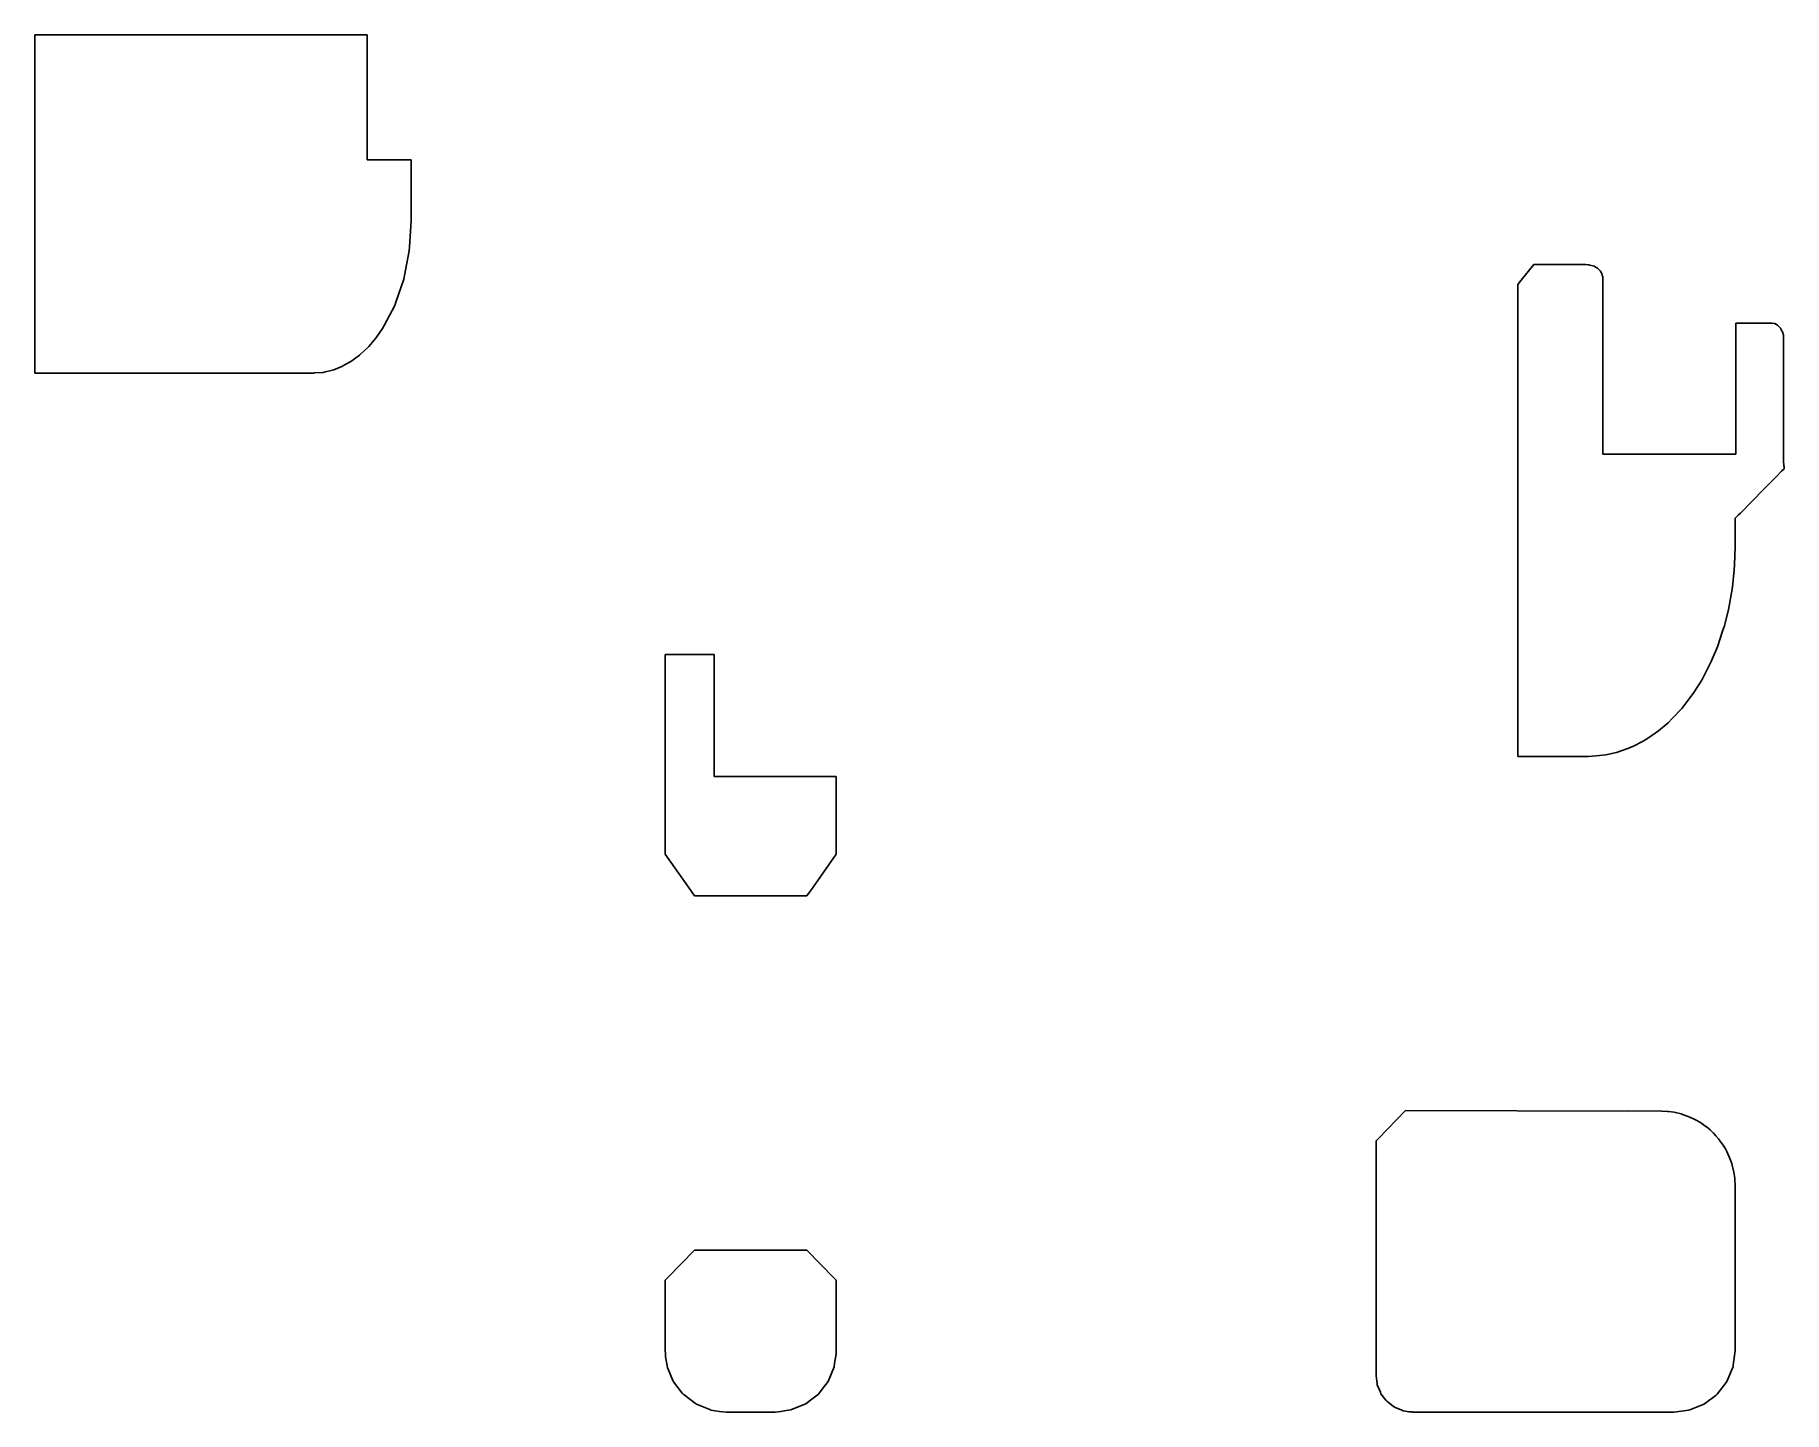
# Model space of a CAD drawing. Header units: metres. Extents: x 2.4 to 74, y -16 to 40.3.
import ezdxf

# ---------------------------------------------------------------- set-up
doc = ezdxf.new("R2010")
doc.units = ezdxf.units.M

msp = doc.modelspace()

# ---------------------------------------------------------------- linework, layer by layer
for p, q in [((2.4, 40.203), (2.4, 40.349)), ((2.4, 40.349), (13.494, 40.349)), ((2.4, 28.589), (2.4, 40.203)), ((13.494, 40.349), (16, 40.349)), ((16, 40.349), (16, 40.106)), ((16, 40.349), (16, 40.349)), ((16, 40.106), (16, 39.966)), ((16, 39.966), (16, 39.498)), ((16, 39.498), (16, 37.482)), ((16, 37.482), (16, 35.237)), ((16, 35.237), (17.187, 35.237)), ((17.187, 35.237), (17.8, 35.237)), ((17.8, 35.237), (17.8, 34.81)), ((17.8, 34.81), (17.8, 33.067)), ((17.8, 33.067), (17.8, 32.737)), ((17.8, 32.737), (17.733, 31.674)), ((17.723, 31.523), (17.524, 30.501)), ((17.733, 31.674), (17.723, 31.523)), ((63.755, 30.951), (63.242, 30.311)), ((65.879, 30.951), (63.755, 30.951)), ((65.881, 30.951), (65.879, 30.951)), ((65.883, 30.951), (65.881, 30.951)), ((65.881, 30.951), (65.881, 30.951)), ((65.881, 30.951), (65.881, 30.951)), ((65.982, 30.941), (65.883, 30.951)), ((66.04, 30.937), (65.982, 30.941)), ((66.055, 30.935), (66.04, 30.937)), ((66.171, 30.899), (66.055, 30.935)), ((66.226, 30.884), (66.171, 30.899)), ((66.271, 30.86), (66.226, 30.884)), ((66.369, 30.805), (66.271, 30.86)), ((66.417, 30.759), (66.369, 30.805)), ((17.496, 30.356), (17.172, 29.414)), ((17.524, 30.501), (17.496, 30.356)), ((63.242, 30.311), (63.1, 30.133)), ((63.1, 30.133), (63.1, 24.812)), ((66.479, 30.701), (66.417, 30.759)), ((66.515, 30.638), (66.479, 30.701)), ((66.548, 30.581), (66.515, 30.638)), ((66.558, 30.524), (66.548, 30.581)), ((66.581, 30.451), (66.558, 30.524)), ((66.577, 26.624), (66.581, 30.451)), ((17.172, 29.414), (17.126, 29.28)), ((17.126, 29.28), (16.691, 28.454)), ((2.4, 27.983), (2.4, 28.589)), ((2.4, 27.48), (2.4, 27.983)), ((16.338, 27.927), (16.062, 27.608)), ((16.374, 27.978), (16.338, 27.927)), ((16.628, 28.337), (16.374, 27.978)), ((16.691, 28.454), (16.628, 28.337)), ((72.124, 28.561), (72.031, 28.561)), ((72.031, 28.561), (72.031, 23.652)), ((73.5, 28.561), (72.124, 28.561)), ((73.601, 28.542), (73.5, 28.561)), ((73.629, 28.536), (73.601, 28.542)), ((73.727, 28.478), (73.629, 28.536)), ((73.75, 28.464), (73.727, 28.478)), ((73.839, 28.366), (73.75, 28.464)), ((73.854, 28.35), (73.839, 28.366)), ((73.927, 28.211), (73.854, 28.35)), ((73.933, 28.201), (73.927, 28.211)), ((73.974, 28.059), (73.933, 28.201)), ((73.974, 27.569), (73.974, 28.059)), ((2.4, 26.514), (2.4, 27.48)), ((15.686, 27.249), (15.375, 27.02)), ((15.728, 27.288), (15.686, 27.249)), ((16.022, 27.563), (15.728, 27.288)), ((16.062, 27.608), (16.022, 27.563)), ((73.974, 25.45), (73.974, 27.569)), ((3.823, 26.514), (2.4, 26.514)), ((13.8, 26.514), (3.823, 26.514)), ((13.849, 26.518), (13.8, 26.514)), ((14.192, 26.544), (13.849, 26.518)), ((14.241, 26.555), (14.192, 26.544)), ((14.58, 26.634), (14.241, 26.555)), ((14.628, 26.652), (14.58, 26.634)), ((14.961, 26.782), (14.628, 26.652)), ((15.007, 26.808), (14.961, 26.782)), ((15.331, 26.988), (15.007, 26.808)), ((15.375, 27.02), (15.331, 26.988)), ((66.577, 23.2), (66.577, 26.624)), ((73.975, 24.529), (73.974, 25.45)), ((63.1, 24.812), (63.1, 15.634)), ((73.974, 22.852), (73.975, 24.529)), ((72.031, 23.652), (72.031, 23.2)), ((66.98, 23.2), (66.577, 23.2)), ((67.116, 23.2), (66.98, 23.2)), ((67.73, 23.2), (67.116, 23.2)), ((68.022, 23.2), (67.73, 23.2)), ((68.385, 23.2), (68.022, 23.2)), ((68.747, 23.2), (68.385, 23.2)), ((69.001, 23.2), (68.747, 23.2)), ((69.384, 23.2), (69.001, 23.2)), ((69.622, 23.2), (69.384, 23.2)), ((69.99, 23.2), (69.622, 23.2)), ((70.296, 23.2), (69.99, 23.2)), ((70.609, 23.2), (70.296, 23.2)), ((71.091, 23.2), (70.609, 23.2)), ((71.291, 23.2), (71.091, 23.2)), ((72.031, 23.2), (71.291, 23.2)), ((73.596, 22.19), (73.686, 22.282)), ((73.686, 22.282), (73.903, 22.501)), ((73.903, 22.501), (74, 22.6)), ((73.99, 22.798), (73.974, 22.852)), ((73.999, 22.706), (73.99, 22.798)), ((74, 22.7), (73.999, 22.706)), ((74, 22.655), (74, 22.7)), ((74, 22.6), (74, 22.655)), ((72.213, 20.788), (73.155, 21.743)), ((73.155, 21.743), (73.335, 21.925)), ((73.335, 21.925), (73.449, 22.042)), ((73.449, 22.042), (73.596, 22.19)), ((72.142, 20.716), (72.213, 20.788)), ((72, 20.572), (72.071, 20.644)), ((72, 19.948), (72, 20.572)), ((72.071, 20.644), (72.142, 20.716)), ((71.975, 18.667), (72, 19.4)), ((72, 19.885), (72, 19.948)), ((72, 19.403), (72, 19.885)), ((72, 19.4), (72, 19.403)), ((72, 19.4), (72, 19.4)), ((71.962, 18.468), (71.975, 18.667)), ((71.888, 17.753), (71.962, 18.468)), ((71.765, 17.051), (71.888, 17.753)), ((71.557, 16.173), (71.725, 16.843)), ((71.725, 16.843), (71.765, 17.051)), ((71.275, 15.317), (71.484, 15.949)), ((71.484, 15.949), (71.557, 16.173)), ((63.1, 15.634), (63.1, 11.349)), ((71.023, 14.718), (71.275, 15.317)), ((29.325, 15), (28.2, 15)), ((28.2, 15), (28.2, 8.878)), ((30.2, 15), (29.325, 15)), ((30.2, 13.685), (30.2, 15)), ((70.63, 13.948), (70.915, 14.498)), ((70.915, 14.498), (71.023, 14.718)), ((30.2, 12.651), (30.2, 13.685)), ((70.308, 13.441), (70.63, 13.948)), ((69.816, 12.785), (70.163, 13.235)), ((70.163, 13.235), (70.308, 13.441)), ((30.2, 12.506), (30.2, 12.651)), ((30.2, 12.393), (30.2, 12.506)), ((30.2, 12.249), (30.2, 12.393)), ((30.2, 12.136), (30.2, 12.249)), ((68.866, 11.87), (69.259, 12.207)), ((69.259, 12.207), (69.439, 12.386)), ((69.439, 12.386), (69.816, 12.785)), ((30.2, 12.002), (30.2, 12.136)), ((30.2, 11.896), (30.2, 12.002)), ((30.2, 11.782), (30.2, 11.896)), ((30.2, 11.69), (30.2, 11.782)), ((30.2, 11.603), (30.2, 11.69)), ((30.2, 11.533), (30.2, 11.603)), ((30.2, 10.777), (30.2, 11.533)), ((68.239, 11.448), (68.451, 11.589)), ((68.451, 11.589), (68.866, 11.87)), ((30.2, 10), (30.2, 10.777)), ((63.1, 11.349), (63.1, 10.827)), ((63.1, 10.827), (65.055, 10.827)), ((65.055, 10.827), (66, 10.827)), ((66, 10.827), (66.443, 10.858)), ((66.443, 10.858), (66.699, 10.89)), ((66.699, 10.89), (67.139, 10.984)), ((67.139, 10.984), (67.571, 11.138)), ((67.571, 11.138), (67.814, 11.231)), ((67.814, 11.231), (68.239, 11.448)), ((32.932, 10), (30.2, 10)), ((35.2, 10), (32.932, 10)), ((35.2, 8.191), (35.2, 10)), ((28.2, 8.878), (28.2, 8.55)), ((28.2, 8.55), (28.2, 8.516)), ((28.2, 8.516), (28.2, 8.283)), ((28.2, 8.283), (28.2, 6.833)), ((35.2, 6.833), (35.2, 8.191)), ((28.2, 6.833), (29.15, 5.476)), ((34.25, 5.476), (35.2, 6.833)), ((35.2, 6.833), (35.2, 6.833)), ((29.15, 5.476), (29.4, 5.118)), ((29.4, 5.118), (32.863, 5.118)), ((32.863, 5.118), (34, 5.118)), ((34, 5.118), (34.25, 5.476)), ((58.5, -3.663), (57.396, -4.806)), ((67.644, -3.684), (58.5, -3.663)), ((68.948, -3.682), (67.644, -3.684)), ((68.996, -3.687), (68.948, -3.682)), ((69.224, -3.698), (68.996, -3.687)), ((69.272, -3.704), (69.224, -3.698)), ((69.505, -3.737), (69.272, -3.704)), ((69.559, -3.749), (69.505, -3.737)), ((69.79, -3.804), (69.559, -3.749)), ((69.85, -3.825), (69.79, -3.804)), ((70.074, -3.902), (69.85, -3.825)), ((70.143, -3.933), (70.074, -3.902)), ((70.353, -4.029), (70.143, -3.933)), ((70.431, -4.075), (70.353, -4.029)), ((70.622, -4.187), (70.431, -4.075)), ((70.709, -4.251), (70.622, -4.187)), ((70.875, -4.373), (70.709, -4.251)), ((57.396, -4.806), (57.3, -4.9)), ((57.3, -4.9), (57.3, -5.812)), ((70.97, -4.459), (70.875, -4.373)), ((71.11, -4.585), (70.97, -4.459)), ((71.208, -4.695), (71.11, -4.585)), ((71.321, -4.821), (71.208, -4.695)), ((71.419, -4.956), (71.321, -4.821)), ((71.505, -5.075), (71.419, -4.956)), ((71.599, -5.236), (71.505, -5.075)), ((71.661, -5.343), (71.599, -5.236)), ((71.745, -5.529), (71.661, -5.343)), ((71.787, -5.622), (71.745, -5.529)), ((71.857, -5.829), (71.787, -5.622)), ((57.3, -5.812), (57.3, -5.838)), ((57.3, -5.838), (57.3, -14.177)), ((71.883, -5.905), (71.857, -5.829)), ((71.936, -6.13), (71.883, -5.905)), ((71.949, -6.189), (71.936, -6.13)), ((71.982, -6.426), (71.949, -6.189)), ((71.988, -6.469), (71.982, -6.426)), ((71.989, -6.505), (71.988, -6.469)), ((72, -6.724), (71.989, -6.505)), ((72, -7.234), (72, -6.724)), ((72, -7.413), (72, -7.234)), ((72, -13.5), (72, -7.413)), ((72, -7.413), (72, -7.413)), ((28.296, -10.515), (29.4, -9.373)), ((29.4, -9.373), (31.581, -9.373)), ((31.581, -9.373), (34, -9.373)), ((34, -9.373), (35.104, -10.515)), ((28.2, -10.61), (28.296, -10.515)), ((28.2, -11.038), (28.2, -10.61)), ((35.104, -10.515), (35.2, -10.61)), ((35.2, -10.61), (35.2, -10.96)), ((35.2, -10.61), (35.2, -10.61)), ((28.2, -13.5), (28.2, -11.038)), ((35.2, -10.96), (35.2, -13.5)), ((28.205, -13.608), (28.2, -13.5)), ((35.2, -13.5), (35.193, -13.634)), ((71.923, -14.087), (72, -13.5)), ((28.212, -13.745), (28.205, -13.608)), ((28.276, -14.099), (28.212, -13.745)), ((28.281, -14.128), (28.276, -14.099)), ((28.298, -14.184), (28.281, -14.128)), ((28.518, -14.715), (28.298, -14.184)), ((35.115, -14.147), (34.961, -14.518)), ((35.134, -14.005), (35.115, -14.147)), ((35.193, -13.634), (35.134, -14.005)), ((57.3, -14.177), (57.3, -14.353)), ((71.665, -14.75), (71.892, -14.203)), ((71.892, -14.203), (71.915, -14.147)), ((71.915, -14.147), (71.923, -14.087)), ((28.545, -14.766), (28.518, -14.715)), ((28.896, -15.224), (28.545, -14.766)), ((34.865, -14.75), (34.62, -15.069)), ((34.961, -14.518), (34.865, -14.75)), ((57.3, -14.353), (57.3, -14.5)), ((57.3, -14.5), (57.316, -14.646)), ((57.316, -14.646), (57.329, -14.723)), ((57.329, -14.723), (57.346, -14.853)), ((57.346, -14.853), (57.351, -14.888)), ((57.351, -14.888), (57.477, -15.193)), ((71.268, -15.268), (71.628, -14.798)), ((71.628, -14.798), (71.665, -14.75)), ((28.932, -15.268), (28.896, -15.224)), ((28.973, -15.301), (28.932, -15.268)), ((29.435, -15.656), (28.973, -15.301)), ((29.48, -15.68), (29.435, -15.656)), ((30.021, -15.904), (29.48, -15.68)), ((33.95, -15.665), (33.579, -15.819)), ((34.149, -15.512), (33.95, -15.665)), ((34.468, -15.268), (34.149, -15.512)), ((34.62, -15.069), (34.468, -15.268)), ((57.477, -15.193), (57.501, -15.25)), ((57.501, -15.25), (57.702, -15.512)), ((57.702, -15.512), (57.739, -15.561)), ((57.739, -15.561), (58.001, -15.762)), ((70.147, -15.915), (70.694, -15.688)), ((70.694, -15.688), (70.75, -15.665)), ((70.75, -15.665), (71.22, -15.305)), ((71.22, -15.305), (71.268, -15.268)), ((30.069, -15.919), (30.021, -15.904)), ((30.427, -15.973), (30.069, -15.919)), ((30.7, -16), (30.427, -15.973)), ((31.508, -16), (30.7, -16)), ((32.7, -16), (31.508, -16)), ((32.929, -15.977), (32.7, -16)), ((33.148, -15.941), (32.929, -15.977)), ((33.347, -15.915), (33.148, -15.941)), ((33.579, -15.819), (33.347, -15.915)), ((58.001, -15.762), (58.05, -15.799)), ((58.05, -15.799), (58.355, -15.925)), ((58.355, -15.925), (58.412, -15.949)), ((58.412, -15.949), (58.428, -15.952)), ((58.428, -15.952), (58.644, -15.992)), ((58.644, -15.992), (58.677, -15.995)), ((58.677, -15.995), (58.71, -15.997)), ((58.71, -15.997), (58.738, -15.999)), ((58.738, -15.999), (58.772, -15.999)), ((58.772, -15.999), (58.8, -16)), ((58.8, -16), (64.091, -16)), ((64.091, -16), (69.5, -16)), ((69.5, -16), (70.087, -15.923)), ((70.087, -15.923), (70.147, -15.915))]:
    msp.add_line(p, q)

doc.saveas('drawing.dxf')
